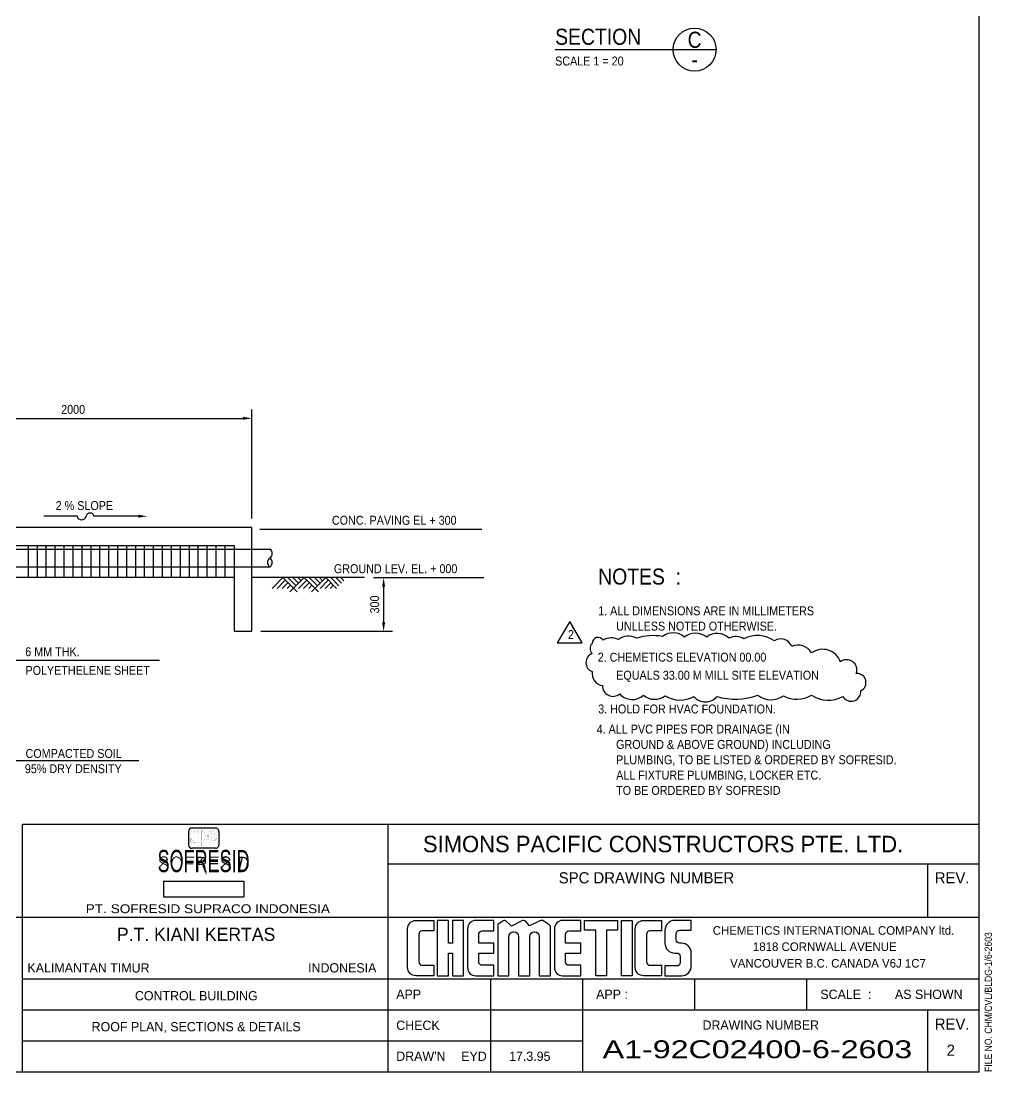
# Model space of a CAD drawing. Extents: x 300 to 84012, y 300 to 58945.
# Drawn here: x 56861 to 84012, y 300 to 29677 of the extents above; entities that cross this region are included whole.
import ezdxf
from ezdxf.enums import TextEntityAlignment as Align

# ---------------------------------------------------------------- set-up
doc = ezdxf.new("R2010")
doc.units = 0
doc.header["$LTSCALE"] = 1000
doc.linetypes.add('DASHED', pattern=[0])
doc.layers.get('0').update_dxf_attribs({"linetype": 'CONTINUOUS'})
doc.layers.add('DIM', color=2, linetype='CONTINUOUS')
doc.layers.add('FORM', color=1, linetype='CONTINUOUS')

msp = doc.modelspace()

# ---------------------------------------------------------------- linework, layer by layer
at = {"color": 0}
for p, q in [((71796.61065594463, 28876.52721813363), (76296.61065594463, 28876.52721813363)), ((62817.93074221061, 14117.80265123311), (54317.93074221057, 14117.80265123311)), ((66466.71497748753, 14117.80265123311), (63317.93074221061, 14117.80265123311)), ((64550.76311328981, 13888.51332935176), (64321.47379140848, 14117.80265123311)), ((64621.47379140847, 13959.22400747041), (64462.89514764579, 14117.80265123311)), ((64692.18446952713, 14029.93468558906), (64604.31650388309, 14117.80265123311)), ((65150.76311328977, 13888.51332935176), (64921.47379140843, 14117.80265123311)), ((65221.47379140843, 13959.22400747041), (65062.89514764574, 14117.80265123311)), ((65292.18446952708, 14029.93468558906), (65204.31650388305, 14117.80265123311)), ((65750.76311328975, 13888.51332935176), (65521.47379140843, 14117.80265123311)), ((65821.47379140841, 13959.22400747041), (65662.89514764573, 14117.80265123311)), ((65892.18446952707, 14029.93468558906), (65804.31650388303, 14117.80265123311)), ((64621.47379140845, 13817.80265123311), (64850.7631132898, 14047.09197311445)), ((64762.89514764577, 13817.80265123311), (64921.47379140845, 13976.3812949958)), ((64904.31650388308, 13817.80265123311), (64992.18446952711, 13905.67061687715)), ((65221.47379140841, 13817.80265123311), (65450.76311328975, 14047.09197311445)), ((65362.89514764573, 13817.80265123311), (65521.47379140841, 13976.3812949958)), ((65504.31650388303, 13817.80265123311), (65592.18446952707, 13905.67061687715)), ((56903.33831348355, 7223.851846399999), (83652.44755244756, 7223.851846400001)), ((56903.33831348355, 300.0000000000057), (56903.33831348355, 7223.851846399999)), ((67128.24159915902, 6119.8518464), (83652.44755244756, 6119.8518464)), ((82218.3257785598, 4627.407404000001), (82218.3257785598, 6119.851846400001)), ((72569.19566315075, 2896.444442399998), (56903.33831348355, 2896.444442400001)), ((69993.19566315075, 2896.444442399999), (69993.19566315075, 300)), ((83652.44755244756, 2896.444442399998), (72569.19566315076, 2896.444442399999)), ((75697.19566315076, 2896.444442399998), (75697.19566315075, 2030.9629616)), ((78825.19566315076, 2896.444442399962), (78825.19566315075, 2030.962961599964)), ((72569.19566315075, 2030.9629616), (56903.33831348355, 2030.962961600003)), ((83652.44755244756, 2030.9629616), (72569.19566315076, 2030.962961600001)), ((82218.3257785598, 300), (82218.3257785598, 2030.9629616)), ((72569.19566315075, 1165.481480800003), (56903.33831348355, 1165.481480800004))]:
    msp.add_line(p, q, dxfattribs=at)
at = {"color": 0, "linetype": 'DASHED'}
for p, q in [((55242.93074221056, 14917.80265123309), (63817.93074221059, 14917.80265123309)), ((55242.93074221056, 14417.80265123311), (63817.93074221059, 14417.80265123311))]:
    msp.add_line(p, q, dxfattribs=at)
at = {"color": 0, "linetype": 'CONTINUOUS'}
for p, q in [((67128.24159915902, 300), (67128.24159915902, 7223.851846400001)), ((300, 4627.407404000001), (83652.44755244756, 4627.407404)), ((72569.19566315075, 300), (72569.19566315076, 2896.444442399999))]:
    msp.add_line(p, q, dxfattribs=at)
at = {"color": 0}
for points in [[(83652.44755244756, 300), (83652.44755244756, 58945.11723195994), (300, 58945.11723195994), (300, 300)], [(63317.93074221059, 12617.80265123311), (63317.93074221061, 15517.80265123311), (54417.93074221056, 15517.80265123311), (54417.93074221056, 15017.80265123311), (62817.93074221061, 15017.80265123311), (62817.93074221059, 12617.80265123311)], [(72203.80736343822, 12893.37043030456), (71857.39720192444, 12293.37043030456), (72550.217524952, 12293.37043030456)], [(69236.11091720394, 4535.407404000001), (68923.31091720394, 4535.407404000001), (68923.31091720394, 3899.925923200003), (68812.91091720395, 3899.925923200003), (68812.91091720395, 4535.407404000001), (68500.11091720394, 4535.407404000001), (68500.11091720396, 2988.444442399999), (68812.91091720395, 2988.444442399999), (68812.91091720395, 3623.925923200003), (68923.31091720394, 3623.925923200003), (68923.31091720394, 2988.444442399999), (69236.11091720394, 2988.444442399999)], [(73652.11091720391, 4535.407403999962), (73946.51091720392, 4535.407403999962), (73946.51091720397, 2988.44444239996), (73652.11091720391, 2988.44444239996)]]:
    msp.add_lwpolyline(points, close=True, dxfattribs=at)
for points in [[(57067.93074221063, 14117.80265123311), (57067.93074221064, 15017.80265123311)], [(57317.93074221063, 14117.80265123311), (57317.93074221064, 15017.80265123311)], [(57567.93074221063, 14117.80265123311), (57567.93074221064, 15017.80265123311)], [(57817.93074221063, 14117.80265123311), (57817.93074221064, 15017.80265123311)], [(58067.93074221063, 14117.80265123311), (58067.93074221064, 15017.80265123311)], [(58317.93074221063, 14117.80265123311), (58317.93074221064, 15017.80265123311)], [(58567.93074221063, 14117.80265123311), (58567.93074221064, 15017.80265123311)], [(58817.93074221063, 14117.80265123311), (58817.93074221064, 15017.80265123311)], [(59067.93074221063, 14117.80265123311), (59067.93074221064, 15017.80265123311)], [(59317.93074221063, 14117.80265123311), (59317.93074221064, 15017.80265123311)], [(59567.93074221063, 14117.80265123311), (59567.93074221064, 15017.80265123311)], [(59817.93074221063, 14117.80265123311), (59817.93074221064, 15017.80265123311)], [(60067.93074221063, 14117.80265123311), (60067.93074221064, 15017.80265123311)], [(60317.93074221063, 14117.80265123311), (60317.93074221064, 15017.80265123311)], [(60567.93074221063, 14117.80265123311), (60567.93074221064, 15017.80265123311)], [(60817.93074221063, 14117.80265123311), (60817.93074221064, 15017.80265123311)], [(61067.93074221063, 14117.80265123311), (61067.93074221064, 15017.80265123311)], [(61317.93074221063, 14117.80265123311), (61317.93074221064, 15017.80265123311)], [(61567.93074221063, 14117.80265123311), (61567.93074221064, 15017.80265123311)], [(61817.93074221063, 14117.80265123311), (61817.93074221064, 15017.80265123311)], [(62067.93074221063, 14117.80265123311), (62067.93074221064, 15017.80265123311)], [(62317.93074221063, 14117.80265123311), (62317.93074221064, 15017.80265123311)], [(62567.93074221063, 14117.80265123311), (62567.93074221064, 15017.80265123311)], [(63880.05243517118, 13817.80265123311), (64180.05243517116, 14117.80265123311), (64580.05243517115, 13717.80265123311)], [(64380.05243517115, 13717.80265123311), (64780.05243517114, 14117.80265123311), (65180.05243517111, 13717.80265123311)], [(64980.05243517111, 13717.80265123311), (65380.05243517109, 14117.80265123311), (65680.05243517109, 13817.80265123311)], [(64021.4737914085, 13817.80265123311), (64250.76311328982, 14047.09197311445)], [(64162.8951476458, 13817.80265123311), (64321.47379140848, 13976.3812949958)], [(64304.31650388311, 13817.80265123311), (64392.18446952714, 13905.67061687715)]]:
    msp.add_lwpolyline(points, dxfattribs=at)
msp.add_lwpolyline([(63817.93074221059, 14667.8026512331, 0.5381423385686971), (63817.93074221058, 14417.80265123311, 0.5381423385686971), (63817.93074221059, 14667.80265123309, 0.5381423385687066), (63817.93074221059, 14917.80265123309, 0.5381423385687066)], format="xyb", dxfattribs=at)
for points in [[(67672.11091720396, 4305.407403999956, -0.4142135623730977), (67902.11091720396, 4535.407403999959), (68408.11091720396, 4535.407403999959), (68408.11091720396, 4241.007403999958), (68076.91091720395, 4241.007403999958, 0.4142135623730984), (67984.91091720395, 4149.007403999957), (67984.91091720396, 3374.844442399954, 0.4142135623730888), (68076.91091720395, 3282.844442399957), (68408.11091720396, 3282.844442399956), (68408.11091720396, 2988.444442399957), (67902.11091720397, 2988.444442399957, -0.4142135623730923), (67672.11091720397, 3218.444442399954)], [(71664.91091720395, 4338.785782446192, 0.2455593369827397), (71625.43486659357, 4414.318786758984), (71482.89254747255, 4513.439503901224, 0.3345492943685248), (71373.00878109496, 4527.036365412102), (71082.59146423815, 4380.682473217236), (70972.4970835483, 4509.531874236181, 0.3345492943685248), (70862.61331717072, 4523.12873574706), (70572.19600031391, 4376.774843552195), (70428.82664724361, 4514.706980188949, 0.3345492943685054), (70340.91963414154, 4525.584469397649), (70192.91091720393, 4418.07216554451), (70192.91091720393, 2988.444442399999), (70505.71091720395, 2988.444442399999), (70505.71091720395, 4088.687970867496, -0.4142135623730951), (70634.51091720394, 4217.487970867496), (70643.71091720395, 4217.487970867496, -0.4142135623730951), (70772.51091720395, 4088.687970867496), (70772.51091720395, 2988.444442399999), (71085.31091720394, 2988.444442399999), (71085.31091720394, 4088.687970867496, -0.4142135623730951), (71214.11091720394, 4217.487970867496), (71223.31091720395, 4217.487970867496, -0.4142135623730951), (71352.11091720396, 4088.687970867496), (71352.11091720396, 2988.444442399999), (71664.91091720395, 2988.444442399999)], [(74038.51091720397, 4305.407404, -0.4142135623730977), (74268.51091720397, 4535.407404000001), (74774.51091720398, 4535.407404000001), (74774.51091720398, 4241.007404000002), (74443.31091720397, 4241.007404000002, 0.4142135623730984), (74351.31091720397, 4149.007404), (74351.31091720397, 3374.844442399999, 0.4142135623730888), (74443.31091720397, 3282.8444424), (74774.51091720398, 3282.8444424), (74774.51091720398, 2988.444442399999), (74268.51091720398, 2988.444442399999, -0.4142135623730923), (74038.51091720398, 3218.444442399998)], [(75289.71091720396, 3531.925923200004), (75289.71091720396, 3356.444442399998, -0.4142135623730938), (75197.71091720398, 3264.444442399998), (74866.51091720397, 3264.444442399996), (74866.51091720397, 2988.444442399998), (75326.51091720397, 2988.444442399999, 0.4142135623730998), (75602.51091720397, 3264.444442400004), (75602.51091720397, 3623.925923200003, 0.4142135623730943), (75326.51091720397, 3899.925923200003), (75271.31091720397, 3899.925923200003, -0.4142135623730945), (75179.31091720397, 3991.925923200003), (75179.31091720397, 4167.407404000001, -0.4142135623730951), (75271.31091720397, 4259.407404000001), (75602.51091720397, 4259.407404000001), (75602.51091720397, 4535.407404000001), (75142.51091720397, 4535.407404000001, 0.4142135623730902), (74866.51091720397, 4259.407404000007), (74866.51091720397, 3899.925923200003, 0.4142135623730951), (75142.51091720395, 3623.925923200003), (75197.71091720398, 3623.925923200004, -0.4142135623730951)]]:
    msp.add_lwpolyline(points, format="xyb", close=True, dxfattribs=at)
at = {"color": 0, "linetype": 'CONTINUOUS'}
for points in [[(69751.31091720394, 3282.8444424, -0.4142135623730888), (69659.31091720395, 3374.844442399999), (69659.31091720395, 3623.925923200017), (70082.51091720394, 3623.925923200017), (70082.51091720394, 3899.925923200015), (69659.31091720395, 3899.925923200017), (69659.31091720393, 4149.007404, -0.4142135623730985), (69751.31091720393, 4241.007404000002), (70082.51091720394, 4241.007404000002), (70082.51091720394, 4535.407404000001), (69576.51091720392, 4535.407404000001, 0.4142135623730977), (69346.51091720394, 4305.407404), (69346.51091720395, 3218.444442399998, 0.4142135623730924), (69576.51091720397, 2988.444442399999), (70082.51091720394, 2988.444442399999), (70082.51091720394, 3282.8444424)], [(72180.11091720393, 3282.8444424, -0.4142135623730888), (72088.11091720393, 3374.844442399999), (72088.11091720393, 3623.925923200017), (72511.31091720391, 3623.925923200017), (72511.31091720391, 3899.925923200015), (72088.11091720393, 3899.925923200017), (72088.11091720391, 4149.007404, -0.4142135623730985), (72180.11091720391, 4241.007404000002), (72511.31091720391, 4241.007404000002), (72511.31091720391, 4535.407404000001), (72005.31091720391, 4535.407404000001, 0.4142135623730977), (71775.31091720391, 4305.407404), (71775.31091720394, 3218.444442399998, 0.4142135623730924), (72005.31091720394, 2988.444442399999), (72511.31091720391, 2988.444442399999), (72511.31091720391, 3282.8444424)]]:
    msp.add_lwpolyline(points, format="xyb", close=True, dxfattribs=at)
msp.add_lwpolyline([(72934.51091720392, 2988.444442399999), (72934.51091720394, 4259.407404000002), (72621.71091720392, 4259.407404000002), (72621.71091720392, 4535.407404000001), (73541.71091720393, 4535.407404000001), (73541.71091720392, 4259.407404000002), (73228.91091720393, 4259.407404000002), (73228.91091720393, 2988.444442399999)], close=True, dxfattribs=at)
at = {"color": 0}
msp.add_circle((75696.61065594463, 28876.52721813363), 600, dxfattribs=at)
at = {"layer": 'DIM', "color": 0}
for p, q in [((63317.93074221061, 15767.80265123311), (63317.93074221061, 18820.55896319006)), ((53567.93074221056, 18570.55896319006), (63067.93074221061, 18570.55896319006)), ((58427.26832106555, 15835.42349832283), (57499.88301763658, 15835.42349832283)), ((60141.14267827668, 15835.42349832283), (58900.0527399259, 15835.42349832283)), ((63538.28248506853, 15470.90529213776), (69747.22533538862, 15470.90529213776)), ((66716.71497748753, 14117.80265123311), (69802.6052754429, 14117.80265123311)), ((67000.00000000003, 13867.80265123311), (67000.00000000003, 12867.80265123311)), ((63567.93074221059, 12617.80265123311), (67250.00000000003, 12617.80265123311)), ((60731.61598404626, 11805.60530246622), (56722.6908476691, 11805.60530246622)), ((60156.08572393673, 8999.999999999998), (55303.11867528957, 8999.999999999998))]:
    msp.add_line(p, q, dxfattribs=at)
msp.add_lwpolyline([(74067.16326365941, 12422.63344283288, 0.3003780557165286), (73566.56007497208, 12386.89536420687, 0.2669541862038074), (73137.47176733913, 12369.02647417449, 0.7724381192157396), (72833.534256878, 12279.68142689008, 0.4269539126121379), (72833.534256878, 11993.77754428511, 0.7049765047897139), (72833.534256878, 11493.44578704655, 0.4266688699599962), (73119.59319387953, 11100.32796712478, 0.6452864390875871), (73602.31761336859, 10868.0310531782, 0.4189865758567213), (74263.82874614696, 10832.29297455219, 0.3521471233130596), (74871.70396280786, 10814.4240845198, 0.2748381893966583), (75676.24446621766, 10796.5550452068, 0.4681794825138518), (76319.87702553642, 10796.5550452068, 0.1577342880766437), (77464.11257780385, 10832.29297455219, 0.3391265874807496), (78179.25982243834, 10814.4240845198, 0.2638735107325644), (78965.92175238853, 10832.29297455219, 0.276835198223884), (79841.9771368527, 10796.5550452068, 0.8085075900956892), (80342.58012980137, 10957.37595118198, 0.8317352039918332), (80217.4295283682, 11439.83881838815, 0.7590355186934195), (79770.462451537, 11761.48063033852, 0.5091337031428722), (78965.92175238853, 12011.64658359811, 0.3887762156125421), (78411.68264758374, 12190.3365288863, 0.4888178532274101), (77928.95822809468, 12351.15743486148, 0.2822153957428177), (77070.78161282877, 12404.76440351988, 0.2796560905458511), (76659.5718786554, 12422.63344283288, 0.3718653281918703), (76033.8180885349, 12458.37137217827, 0.3370235507327127), (75408.06429841439, 12458.37137217827, 0.3521472821067212), (74800.18908175349, 12476.24041149128, 0.1166813310357719), (74067.16326365941, 12422.63344283288, 6.499683100870366)], format="xyb", dxfattribs=at)
for centre, radius, start, end in [((58790.94859809536, 15811.98916517983), 111.5924806357297, 12.12230614181274, 167.8776938581869), ((58554.55638866519, 15862.76353263511), 130.1911273069239, 192.1223061418121, 347.8776938581871)]:
    msp.add_arc(centre, radius, start, end, dxfattribs=at)
for points in [[(63067.93074221061, 18612.22562985673), (63067.93074221061, 18528.89229652339), (63317.93074221061, 18570.55896319006)], [(60141.14267827668, 15877.0901649895), (60141.14267827668, 15793.75683165617), (60391.14267827668, 15835.42349832283)], [(66958.33333333336, 13867.80265123311), (67041.66666666669, 13867.80265123311), (67000.00000000003, 14117.80265123311)], [(66958.33333333336, 12867.80265123311), (67041.66666666669, 12867.80265123311), (67000.00000000003, 12617.80265123311)]]:
    msp.add_solid(points, dxfattribs=at)
at = {"layer": 'FORM', "color": 0}
for p, q in [((60848.46812863392, 5636.059091413816), (63092.89000063285, 5636.059091413816)), ((60848.46812863392, 5636.059091413816), (60848.46812863392, 5199.643727413812)), ((63092.89000063285, 5636.059091413816), (63092.89000063285, 5199.643727413812)), ((60848.46812863392, 5199.643727413812), (63092.89000063285, 5199.643727413812))]:
    msp.add_line(p, q, dxfattribs=at)
for points in [[(61644.65406463417, 7119.32162823098, 0.4142135623730951), (61545.42906463315, 7020.096628230956, 0.4142135623730951)], [(62395.92906463362, 7020.096628230956, 0.4142135623730951), (62296.70406463405, 7119.32162823098, 0.4142135623730951)], [(61545.42906463315, 6651.546628230997, 0.4142135623730951), (61644.65406463417, 6552.321628230973, 0.4142135623730951)], [(62296.70406463405, 6552.321628230973, 0.4142135623730951), (62395.92906463362, 6651.546628230997, 0.4142135623730951)]]:
    msp.add_lwpolyline(points, format="xyb", dxfattribs=at)
at = {"layer": 'FORM', "color": 0, "const_width": 2.835000000000001}
for points in [[(61702.53447179269, 7065.345792761244, 0.3495969337888795), (61600.22776866239, 6995.963307868285, 0.3495969337888795)], [(61806.14591029292, 7038.855596368674, 0.1543806681393017), (61702.53447179269, 7065.345792761244, 0.1543806681393017)], [(61970.78798093129, 7064.464594750396, 0.0836388900837488), (61906.40939120343, 7041.375695179093, 0.0836388900837488)], [(61996.13753582229, 7061.20828048254, 0.153806305593043), (61970.78798093129, 7064.464594750396, 0.153806305593043)], [(62050.83427843632, 7019.866526639114, 0.1496496585383769), (62013.73024097405, 7053.076406419248, 0.1496496585383769)], [(62222.22280142445, 7066.177707703562, 0.3321280802567386), (62101.47563578497, 6936.345765293689, 0.3321280802567386)], [(62347.00232369063, 6960.244176756831, 0.3264943082172232), (62222.01228984335, 7066.139177252197, 0.3381523633448678)], [(61600.22776866239, 6995.963307868285, 0.2649801583849902), (61618.49346710072, 6916.734682145423, 0.2649801583849902)], [(61614.37487622164, 6825.774990472681, 0.4250661347447238), (61721.37794275762, 6770.086328357072, 0.4250661347447238)], [(61795.50502329506, 6949.917230905729, 0.3936342458865036), (61690.62608204398, 7010.096777013157, 0.6434168220046662), (61678.69440394564, 6976.80196777267, 0.6434168220046662)], [(61705.94462345028, 6714.234794080065, 0.3495969337888795), (61808.25132657913, 6783.617278972932, 0.3495969337888795)], [(61721.02788958431, 6770.022224390621, 0.5793255295406635), (61730.27707909199, 6802.778619068638, 0.6390955371477732)], [(61808.25132657913, 6783.617278972932, 0.26498015838499), (61789.98562814225, 6862.845904695885, 0.26498015838499)], [(61922.03994750301, 7022.567151651518, 0.02651416550264952), (61905.04735987628, 7018.579847497884, 0.02436190330876967)], [(61906.40939120343, 6775.065512292647, 0.6137777311781937), (61951.48816603899, 6752.177292779314, 0.6137777311781937)], [(61942.3195914161, 7019.962100237197, 0.153806305593043), (61922.03994750301, 7022.567151651427, 0.153806305593043)], [(61951.48816603899, 6752.177292779041, 0.08738750665258899), (61960.28974321083, 6761.339857833198, 0.08738750665258899)], [(61986.07698550762, 6986.888697162456, 0.1496496585383769), (61956.39375553722, 7013.456600986527, 0.1496496585383769)], [(61960.22135886154, 6761.272148422839, 0.3412580951651618), (61986.07698550762, 6986.888697162456, 0.3412580951651618)], [(62015.02295880194, 6734.333751935745, 0.3472229159864206), (62050.83427843632, 7019.866526639114, 0.3472229159864206)], [(62101.47563578497, 6936.345765293689, 0.0541372380082049), (62115.84770526673, 6792.696216081211, 0.0541372380082049)], [(62115.84770526673, 6792.696216081211, 0.04789211180493934), (62120.70740599732, 6777.184020235953, 0.04789211180493934)], [(62182.61309472576, 6993.981349012145, 0.1143888711505439), (62191.59670331131, 6788.329797522263, 0.1178390781703009)], [(62271.07355026377, 7004.957333687733, 0.5991376851060016), (62182.61309472576, 6993.981349012145, 0.7955520369033527)], [(62191.59670331131, 6788.329797522263, 0.4476033871394089), (62251.20433852565, 6779.59274386906, 0.4476033871394089)], [(62251.20433852565, 6779.59274386906, 0.09879852695169625), (62321.10138696147, 6840.752119441302, 0.09879852695169625)], [(62271.07355026377, 6960.244176756831, 1.225977628630325), (62347.00232369063, 6960.244176756831, 1.225977628630325)], [(62271.07355026377, 6960.244176756831, 0.1015183736457274), (62271.07355026377, 7004.957333687733, 0.1015183736457274)], [(62276.04085319757, 6743.359668425026, 0.07167102148497505), (62340.61579134717, 6835.612676115878, 0.07167102148497505)], [(61600.12409532059, 6742.414137850235, 0.1507659401117336), (61705.94462345028, 6714.234794080065, 0.1507659401117336)], [(61828.82687004888, 6613.098270797334, 0.2070934758033776), (61835.53439120291, 6628.598157798231, 0.2070934758033776)], [(61971.02684709674, 6717.887533294495, 0.03183303762056458), (61904.92871858145, 6717.790459372944, 0.03111850976689751)], [(61906.40939120343, 6628.22012806694, 0.2073920117712924), (61913.13466876739, 6612.70358624445, 0.2073920117712924)], [(61971.02684709674, 6717.887533294495, 0.2130920374431803), (62015.02295880194, 6734.333751935745, 0.2130920374431803)], [(62131.11414120352, 6752.522262624851, 0.1501865236582836), (62147.16005326039, 6733.373128919746, 0.1501865236582836)], [(62147.16005326039, 6733.373128919746, 0.3383571074634022), (62276.04085319757, 6743.359668425026, 0.3383571074634022)]]:
    msp.add_lwpolyline(points, format="xyb", dxfattribs=at)
at = {"layer": 'FORM', "color": 0}
for points in [[(62296.70406463405, 7119.32162823098), (61644.65406463417, 7119.32162823098)], [(61545.42906463315, 7020.096628230956), (61545.42906463315, 6651.546628230997)], [(62395.92906463362, 7020.096628230956), (62395.92906463362, 6651.546628230997)], [(62296.70406463405, 6552.321628230973), (61644.65406463417, 6552.321628230973)]]:
    msp.add_lwpolyline(points, dxfattribs=at)
for points, const_width in [([(61906.40939120343, 7067.205596368629), (61813.20526972698, 7009.849213922123)], 2.835000000000001), ([(61906.40939120343, 7068.042393630029), (61906.40939120343, 7040.473302855142)], 2.835000000000001), ([(61996.13753582229, 7061.20828048254), (62013.73024097405, 7053.076406419248)], 2.835000000000001), ([(61616.45416380482, 6825.079474914244), (61599.48173839797, 6825.230606552876)], 2.835000000000001), ([(61600.89851454826, 6826.5669206897), (61600.82888310129, 6741.268642116691)], 2.835000000000001), ([(61618.4549366167, 6916.842524278243), (61643.13341029332, 6890.018096368683)], 2.835000000000001), ([(61643.46427831618, 6889.562490472625), (61730.57860200346, 6802.486518469712)], 2.835000000000001), ([(61765.64859015046, 6890.018096368683), (61678.53426646465, 6977.094068371596)], 2.835000000000001), ([(61790.02415862627, 6862.738062563065), (61765.58337384189, 6890.050243567501)], 2.835000000000001), ([(61805.4838387557, 7040.426501533901), (61795.56671228923, 6949.917230905729)], 2.835000000000001), ([(61814.27189120289, 7010.505596368628), (61835.81363062834, 6990.566892376617)], 2.835000000000001), ([(61835.53439120291, 6990.825352110576), (61835.53439120291, 6628.598157798231)], 2.835000000000001), ([(61906.40939120343, 7018.970317287065), (61906.40939120343, 6775.065512292647)], 2.835000000000001), ([(61942.3195914161, 7019.962100237197), (61956.39375553722, 7013.456600986527)], 2.835000000000001), ([(62120.70740599732, 6777.184020235953), (62131.11414120352, 6752.522262624851)], 2.835000000000001), ([(62321.10138696147, 6840.752119441302), (62340.61579134717, 6835.612676115878)], 2.835000000000001), ([(61814.27189120289, 6599.430596368646), (61828.82687004888, 6613.098270797334)], 2.835000000000001), ([(61927.30181131768, 6599.430596368646), (61814.27189120289, 6599.430596368646)], 2.835000000000001), ([(61906.40939120343, 6717.884884551793), (61906.40939120343, 6628.22012806694)], 2.835000000000001), ([(61927.30181131768, 6599.430596368646), (61913.13466876739, 6612.70358624445)], 2.835000000000001), ([(60961.84677589766, 6212.541681921019), (60961.84677589766, 6212.541681921019), (60958.63499473629, 6225.396218328413), (60955.20881872938, 6236.841478615795), (60951.56189115945, 6247.000059297196), (60947.68785530317, 6255.994556886915), (60943.5803544416, 6263.947567899166), (60939.23303185432, 6270.981688847976), (60934.63953082095, 6277.219516247649), (60929.79349462106, 6282.783646612213), (60924.68933704507, 6287.779746461209), (60919.32455393102, 6292.245762334576), (60913.69741162629, 6296.202710777769), (60907.80617648264, 6299.671608335873), (60901.64911484747, 6302.673471554343), (60895.22449306963, 6305.229316978355), (60888.53057749942, 6307.360161153181), (60881.56563448277, 6309.087020624273), (60874.33924726059, 6310.42701998397), (60866.90626662452, 6311.381716013355), (60859.33286025387, 6311.94877354076), (60851.68519583088, 6312.125857394611), (60844.02944103634, 6311.910632403058), (60836.43176355248, 6311.300763394436), (60828.95833105862, 6310.293915197079), (60821.67531123554, 6308.887752639319), (60814.64044429443, 6307.083702770458), (60807.87776056671, 6304.898241524214), (60801.40286290838, 6302.351607055178), (60795.23135418125, 6299.464037518217), (60789.37883724424, 6296.255771068016), (60783.8609149548, 6292.747045859258), (60778.69319017476, 6288.958100046628), (60773.89126576157, 6284.909171784901), (60769.46824041364, 6280.618747850101), (60765.42719617422, 6276.098309502893), (60761.76871093042, 6271.357586625552), (60758.49336256355, 6266.406309099992), (60755.60172895924, 6261.254206808397), (60753.0943879988, 6255.911009632862), (60750.97191756789, 6250.386447455301), (60749.23489554925, 6244.69025015799), (60747.88568163343, 6238.839542333269), (60746.93376274803, 6232.881027415104), (60746.39040761971, 6226.868803547884), (60746.26688498387, 6220.856968875913), (60746.57446357154, 6214.89962154358), (60747.3244121123, 6209.050859695279), (60748.52799934155, 6203.364781475309), (60750.1964939874, 6197.895485027973), (60752.33509700478, 6192.6835763946), (60754.924738231, 6187.715693203634), (60757.94027972873, 6182.96498098064), (60761.35658355482, 6178.40458525109), (60765.14851177193, 6174.007651540458), (60769.29092643835, 6169.747325374126), (60773.75868961529, 6165.596752277659), (60778.52666336251, 6161.529077776529), (60783.57197311701, 6157.523479923046), (60788.88079782913, 6153.583266877038), (60794.44157982356, 6149.717779325445), (60800.24276142789, 6145.936357955023), (60806.27278496826, 6142.248343452527), (60812.52009277081, 6138.663076504716), (60818.97312716168, 6135.189897798435), (60825.62033046992, 6131.838148020532), (60832.44402908307, 6128.611654257864), (60839.40208565176, 6125.492189198056), (60846.44624688802, 6122.456011928833), (60853.52825950534, 6119.47938153792), (60860.59987021575, 6116.538557113043), (60867.61282573274, 6113.609797741927), (60874.51887277124, 6110.669362512388), (60881.26975804038, 6107.693510512061), (60887.82536678476, 6104.658825158029), (60894.17813835893, 6101.543187185169), (60900.32865064562, 6098.324801657625), (60906.27748152905, 6094.981873639452), (60912.02520889341, 6091.492608194792), (60917.57241062145, 6087.835210387882), (60922.91966459883, 6083.987885282866), (60928.06754870538, 6079.928837943797), (60933.00960991031, 6075.643538413467), (60937.71127150534, 6071.146516649176), (60942.13092586573, 6066.459567586779), (60946.2269653682, 6061.604486162039), (60949.95778238511, 6056.603067310905), (60953.28176929464, 6051.477105969141), (60956.15731847059, 6046.248397072693), (60958.54282228969, 6040.938735557236), (60960.40779738536, 6035.563364904945), (60961.76625743823, 6030.11132278182), (60962.64334039, 6024.565095400274), (60963.06418417656, 6018.907168972444), (60963.05392674252, 6013.120029710561), (60962.63770602376, 6007.186163827035), (60961.84065996198, 6001.088057534005), (60960.68792649743, 5994.808197043792), (60959.20392121619, 5988.348722930394), (60957.41017028334, 5981.790393215149), (60955.32747751125, 5975.233620280986), (60952.97664671374, 5968.778816511011), (60950.37848170317, 5962.526394288241), (60947.55378629046, 5956.576765995786), (60944.52336428798, 5951.030344016479), (60941.30801950954, 5945.987540733611), (60937.9232103441, 5941.521719457822), (60934.36301348114, 5937.598047211421), (60930.61616019107, 5934.15464194434), (60926.67138174287, 5931.129621606513), (60922.51740940259, 5928.461104148053), (60918.14297443919, 5926.087207518893), (60913.53680812166, 5923.946049668964), (60908.68764171749, 5921.975748548382), (60903.59061137418, 5920.128952064286), (60898.26647274452, 5918.416427952823), (60892.7423863642, 5916.86347390744), (60887.04551276308, 5915.495387621493), (60881.20301247685, 5914.337466788427), (60875.24204603536, 5913.415009101598), (60869.18977397284, 5912.753312254543), (60863.07335682353, 5912.377673940435), (60856.92149614182, 5912.30502415431), (60850.7690575759, 5912.51882209647), (60844.65244779707, 5912.994159268899), (60838.6080734795, 5913.706127173398), (60832.67234129302, 5914.629817311859), (60826.8816579089, 5915.740321186266), (60821.27242999844, 5917.012730298509), (60815.88106423581, 5918.422136150301), (60810.73568428977, 5919.94771679413), (60805.83128183929, 5921.584996484151), (60801.15456555499, 5923.333586025208), (60796.69224411622, 5925.193096221872), (60792.43102619797, 5927.163137878986), (60788.35762047378, 5929.243321801212), (60784.45873561862, 5931.433258793211), (60780.72108031041, 5933.732559659828), (60777.12649937015, 5936.150240758368), (60773.63738220005, 5938.732940656908), (60770.21125435125, 5941.536703476257), (60766.80564137199, 5944.617573337135), (60763.37806881341, 5948.031594360353), (60759.88606222521, 5951.834810666631), (60756.28714715707, 5956.08326637678), (60752.53884915722, 5960.83300561161), (60748.63144051918, 5966.136245404803), (60744.68618050008, 5972.029894442428), (60740.85707510088, 5978.547034323517), (60737.29813031963, 5985.720746647283), (60734.16335215728, 5993.584113012574), (60731.60674661334, 6002.170215018603), (60729.78231968876, 6011.512134264402), (60728.8440773816, 6021.642952349001), (60953.56223550619, 6248.808455180031), (60932.5550080844, 6288.662052167936), (60884.47508616804, 6313.172014315503), (60818.93845414155, 6313.172014315503), (60769.82296467753, 6287.466444258305), (60745.11728172359, 6246.41723936077), (60745.11728172359, 6195.006099246373), (60775.59255530644, 6160.931273821669), (60823.6724772228, 6130.443272125947), (60883.43951861892, 6108.324525797641), (60930.18799654377, 6082.41968775549), (60964.21378743829, 6041.569750842908), (60964.21378743829, 5996.93372221648), (60943.05862179602, 5939.544542553838), (60911.39984244213, 5920.813351969562), (60863.46785874624, 5909.056540858117), (60813.16886351118, 5917.22652824067), (60779.14307261811, 5932.570163081007), (60754.58532788465, 5954.888177394267), (60730.02758315264, 5993.54616647245), (60728.8440773816, 6021.642952349001)], 28.125), ([(61480.10156543454, 5886.387675701306), (61480.10156543454, 6302.896145122693), (61705.78722391359, 6302.896145122693)], 33.75), ([(61798.20155678311, 6299.976621358681), (61798.20155678311, 6299.976621358681), (61848.1281083746, 6299.560847810724), (61887.26569231215, 6298.383852142641), (61917.09153385885, 6296.551121818564), (61939.08285827778, 6294.168144302537), (61954.716890832, 6291.340407058604), (61965.47085678315, 6288.173397550716), (61972.82198139722, 6284.772603242916), (61978.24748993583, 6281.243511599339), (61982.98267834901, 6277.673553725188), (61987.29512533895, 6274.077935291487), (61991.21048029477, 6270.453805610421), (61994.75439260562, 6266.798313994266), (61997.95251166209, 6263.108609755116), (62000.83048685332, 6259.381842205428), (62003.41396756843, 6255.615160657206), (62005.72860319656, 6251.805714422815), (62007.79703488218, 6247.948276831747), (62009.62987078523, 6244.028117282076), (62011.23471082241, 6240.028129189366), (62012.61915491044, 6235.931205968998), (62013.79080296314, 6231.720241036535), (62014.75725489866, 6227.378127807267), (62015.52611062938, 6222.887759696758), (62016.10497007344, 6218.232030120387), (62016.5023830937, 6213.404603184725), (62016.73069934326, 6208.442225760726), (62016.80321842426, 6203.392415410715), (62016.73323994031, 6198.302689696746), (62016.53406348918, 6193.22056618096), (62016.21898867592, 6188.193562425502), (62015.80131510121, 6183.269195992514), (62015.29434236576, 6178.49498444414), (62014.71010348608, 6173.908625062748), (62014.05556513485, 6169.508534011518), (62013.33642740059, 6165.283307173857), (62012.55839036888, 6161.221540433169), (62011.72715412825, 6157.311829672861), (62010.84841876576, 6153.542770776337), (62009.92788436846, 6149.902959627005), (62008.97125102486, 6146.380992108359), (62007.97107731918, 6142.962137891507), (62006.86735584162, 6139.61836179981), (62005.5869376781, 6136.318302444241), (62004.05667391745, 6133.030598435951), (62002.20341564412, 6129.723888386005), (61999.95401394693, 6126.366810905372), (61997.23531991325, 6122.928004605299), (61993.97418462898, 6119.376108096756), (61989.84983031836, 6115.719357413152), (61983.5509637472, 6112.124378276738), (61973.51866281382, 6108.797393832017), (61958.1940054209, 6105.944627223587), (61936.01806946821, 6103.772301595953), (61905.43193285697, 6102.486640093528), (61864.87667348696, 6102.293865861), (61812.79336926085, 6103.400202042874), (61947.03740702092, 6299.976621358681), (61983.03032527032, 6281.48681689884), (62008.32269063388, 6252.292278411758), (62018.05053137062, 6220.178355991291), (62016.10500432283, 6176.38647834531), (62009.29550553259, 6145.245637292399), (62000.54047969455, 6120.916925135069), (61968.43861554074, 6098.534515543659), (61812.79336926085, 6103.400202042874)], 33.75), ([(61799.17437168182, 5886.387675701306), (61799.17437168182, 6299.976621358681)], 33.75), ([(62133.81180530408, 6302.896145122693), (62385.76254129724, 6302.896145122693)], 33.75), ([(62150.34904208145, 6309.708134187738), (62150.34904208145, 5911.689609056819)], 33.75), ([(62699.97137580207, 6212.393145728063), (62699.97137580207, 6212.393145728063), (62699.69873119256, 6218.936414456792), (62698.88459715433, 6225.417908088028), (62697.53467337135, 6231.821471267747), (62695.65465953341, 6238.130948642109), (62693.25025532302, 6244.330184857088), (62690.32716042851, 6250.403024558935), (62686.89107453387, 6256.333312393625), (62682.94769732596, 6262.104893007316), (62678.51032840693, 6267.699076752368), (62673.62266703998, 6273.087036806763), (62668.33601240645, 6278.237412054594), (62662.70166368625, 6283.118841379954), (62656.77092005784, 6287.699963667208), (62650.59508070548, 6291.949417800541), (62644.2254448047, 6295.835842664044), (62637.71331153979, 6299.327877141903), (62631.10238017247, 6302.399386879941), (62624.40595030488, 6305.045144570366), (62617.6297216239, 6307.265149666935), (62610.77939381497, 6309.059401623497), (62603.8606665635, 6310.427899893719), (62596.87923955638, 6311.370643931448), (62589.84081247903, 6311.887633190534), (62582.75108501688, 6311.978867124733), (62575.62114020687, 6311.645295690167), (62568.48359447607, 6310.891670852405), (62561.37644760596, 6309.723695079381), (62554.33769937512, 6308.147070839212), (62547.40534956212, 6306.167500599648), (62540.61739794846, 6303.790686828805), (62534.01184431126, 6301.022331994616), (62527.6266884291, 6297.868138564925), (62521.49992995104, 6294.335392844667), (62515.66956798336, 6290.437716485783), (62510.1736015043, 6286.190314976946), (62505.05002949061, 6281.608393807008), (62500.33685091906, 6276.707158464913), (62496.07206476497, 6271.501814439242), (62492.29367000511, 6266.007567218938), (62489.03966561769, 6260.239622292673), (62486.34076743323, 6254.219203965957), (62484.19855870883, 6247.991611810201), (62482.6073395597, 6241.608164213656), (62481.56141009962, 6235.12017956439), (62481.05507043941, 6228.578976250563), (62481.0826206943, 6222.035872660334), (62481.63836097659, 6215.542187181771), (62482.71659140004, 6209.149238203034), (62484.31984527118, 6202.898840681726), (62486.48358866188, 6196.794795853591), (62489.25152083533, 6190.831401523636), (62492.66734105616, 6185.002955497046), (62496.77474859048, 6179.303755579102), (62501.61744270293, 6173.728099574808), (62507.2391226567, 6168.270285289353), (62513.68348771497, 6162.924610527924), (62520.97080425586, 6157.683472454963), (62529.02760709543, 6152.531665672839), (62537.75699816027, 6147.452084143268), (62547.06207937846, 6142.42762182769), (62556.84595267661, 6137.441172688003), (62567.01171998424, 6132.475630685647), (62577.46248322795, 6127.513889782429), (62588.10134433582, 6122.538843939972), (62598.83045518649, 6117.528952185628), (62609.54816746811, 6112.444933810028), (62620.15188281942, 6107.243073169346), (62630.53900288208, 6101.87965461985), (62640.60692929337, 6096.310962517899), (62650.25306369492, 6090.493281219668), (62659.37480772403, 6084.382895081424), (62667.86956302234, 6077.936088459435), (62675.64423107245, 6071.121816905114), (62682.6437127383, 6063.959720750543), (62688.82240872475, 6056.482111522771), (62694.13471973815, 6048.721300748937), (62698.53504648485, 6040.709599956179), (62701.97778967262, 6032.479320671726), (62704.41735000635, 6024.062774422535), (62705.80812819238, 6015.492272735926), (62706.13365778112, 6006.81343194158), (62705.49400369485, 5998.125087580163), (62704.01836369559, 5989.539379995065), (62701.83593554969, 5981.168449529585), (62699.07591701916, 5973.12443652693), (62695.86750587181, 5965.519481330492), (62692.33989986818, 5958.465724283567), (62688.6222967761, 5952.075305729457), (62684.80906166072, 5946.430905445166), (62680.85522880714, 5941.497360942802), (62676.68099980359, 5937.210049168087), (62672.20657623687, 5933.504347066562), (62667.35215969232, 5930.315631584133), (62662.0379517611, 5927.579279666523), (62656.18415402854, 5925.230668259363), (62649.71096808143, 5923.205174308376), (62642.57596144156, 5921.448311660904), (62634.88616537064, 5919.94614177004), (62626.78597706248, 5918.694862990586), (62618.41979371087, 5917.690673677069), (62609.93201251107, 5916.929772184292), (62601.46703065687, 5916.408356866967), (62593.16924534354, 5916.122626079712), (62585.18305376341, 5916.06877817733), (62577.61833712278, 5916.250614304343), (62570.44691265759, 5916.702346765058), (62563.60608161479, 5917.465790653594), (62557.03314524429, 5918.582761064252), (62550.66540479159, 5920.09507309115), (62544.44016150368, 5922.044541828498), (62538.29471662897, 5924.472982370415), (62532.16637141444, 5927.4222098112), (62526.01364336145, 5930.914874004819), (62519.87991499912, 5934.896963844974), (62513.82978510659, 5939.295302984945), (62507.92785246734, 5944.03671507828), (62502.23871586198, 5949.04802377844), (62496.82697407255, 5954.256052738881), (62491.7572258811, 5959.587625612974), (62487.09407007112, 5964.969566054177), (62482.89292244875, 5970.370829659467), (62479.17246693827, 5975.928899799717), (62475.94220448512, 5981.823391789228), (62473.21163603768, 5988.233920942301), (62470.99026254576, 5995.340102573326), (62469.28758495772, 6003.321551996603), (62468.11310421902, 6012.357884526435), (62467.47632128093, 6022.628715477211), (62699.97137580207, 6229.909868820258), (62688.29800801753, 6263.970093806554), (62638.68609218765, 6303.86922649034), (62583.23749246623, 6316.52026308341), (62524.87044805015, 6301.922923924511), (62483.04084590921, 6262.996872608372), (62477.20416201622, 6207.527319398221), (62504.44205442903, 6161.789279017037), (62587.12854656327, 6122.863227700898), (62675.65182533575, 6081.99087381893), (62717.4815302263, 6016.789807779722), (62689.27082291624, 5943.803531477286), (62657.16895876243, 5920.447900687603), (62580.31915051973, 5913.635911622649), (62532.6527617391, 5921.421121885876), (62482.06803101051, 5965.212859701231), (62468.44903343148, 5993.434176990038), (62467.47632128093, 6022.628715477211)], 33.75), ([(62827.40601752006, 6339.875754042467), (62827.40601752006, 5886.387675701306)], 33.75), ([(62956.78608353768, 6300.949842556955), (62956.78608353768, 6300.949842556955), (62989.33869390743, 6300.68533038532), (63016.66164536576, 6299.928540377394), (63039.40757643426, 6298.734592293593), (63058.22912563593, 6297.158605894063), (63073.77893149381, 6295.255700939222), (63086.70963252947, 6293.080997189398), (63097.67386726447, 6290.689614404917), (63107.3242742233, 6288.136672346107), (63116.20962711307, 6285.458600807149), (63124.46324039623, 6282.61706971746), (63132.11456372077, 6279.55505904022), (63139.19304673467, 6276.215548738608), (63145.72813908738, 6272.541518775986), (63151.74929042545, 6268.475949115535), (63157.28595039831, 6263.961819720433), (63162.36756865249, 6258.942110553951), (63167.02406981343, 6253.382292826635), (63171.28727839584, 6247.337802738573), (63175.1894938919, 6240.88656773695), (63178.76301579375, 6234.106515269039), (63182.04014359065, 6227.075572782294), (63185.05317677476, 6219.871667723899), (63187.83441483823, 6212.572727541308), (63190.41615727177, 6205.256679681614), (63192.8237369589, 6197.978960299431), (63195.05462036317, 6190.70504037775), (63197.09930733655, 6183.377899606538), (63198.94829773542, 6175.940517676125), (63200.59209141321, 6168.335874276479), (63202.02118822484, 6160.506949097842), (63203.2260880252, 6152.396721830271), (63204.19729066774, 6143.948172163826), (63204.92561274581, 6135.126771218191), (63205.40313780651, 6125.987955830467), (63205.62226613396, 6116.609654267293), (63205.57539801369, 6107.069794795396), (63205.25493372983, 6097.446305681231), (63204.65327356936, 6087.817115191618), (63203.76281781495, 6078.260151593102), (63202.57596675359, 6068.853343152321), (63201.08828728402, 6059.661313287714), (63199.3080127649, 6050.695466024743), (63197.24654316955, 6041.953900540855), (63194.91527847416, 6033.434716013315), (63192.32561865059, 6025.136011619568), (63189.48896367504, 6017.05588653688), (63186.41671351937, 6009.192439942697), (63183.12026815687, 6001.543771014283), (63179.60722757265, 5994.113364229022), (63175.8699917816, 5986.926245264502), (63171.89716081187, 5980.012825098245), (63167.67733468872, 5973.403514707959), (63163.19911343738, 5967.128725071168), (63158.45109708601, 5961.218867165488), (63153.4218856584, 5955.704351968441), (63148.10007918125, 5950.615590457644), (63142.47237775411, 5945.974440500529), (63136.51788175624, 5941.768547523614), (63130.21379164269, 5937.977003843323), (63123.53730786702, 5934.578901775902), (63116.46563088283, 5931.553333637774), (63108.97596114222, 5928.879391745184), (63101.04549910023, 5926.536168414648), (63092.65144521045, 5924.502755962501), (63083.67473492975, 5922.759513874578), (63073.61124372541, 5921.29187031517), (63061.86058206944, 5920.086520618159), (63047.82236043533, 5919.130160117427), (63030.89618929219, 5918.409484146858), (63010.48167911498, 5917.911188040151), (62985.97844037134, 5917.62196713137), (62956.78608353768, 5917.528516754217), (63051.14604620315, 6300.949842556955), (63114.37695961207, 6289.272027162067), (63166.90721738845, 6264.943175174201), (63192.19958275201, 6204.607935464835), (63206.79139522975, 6148.165161056411), (63205.8185803325, 6066.420453292474), (63185.39008396177, 5999.273084687527), (63151.34269276017, 5945.749834043116), (63097.83962008654, 5921.421121885876), (63041.41820546641, 5917.528516754217), (62956.78608353768, 5917.528516754217)], 33.75), ([(62972.3506081645, 6312.627657951751), (62972.3506081645, 5902.931177595408)], 33.75), ([(61678.54922875407, 6117.997541201683), (61484.96543442883, 6117.997541201683)], 33.75), ([(61960.65630185325, 6095.614991779647), (61960.65630185325, 6095.614991779647), (61972.32384681696, 6082.564567312445), (61981.31148913957, 6070.949166175913), (61987.9944718224, 6060.470379423376), (61992.74803786969, 6050.829798108341), (61995.94743028423, 6041.729013284228), (61997.9678920717, 6032.869616004362), (61999.18466623343, 6023.95319732216), (61999.97299577511, 6014.681348291131), (62000.65017486771, 6004.840715974777), (62001.3017023651, 5994.558171477573), (62001.95512828499, 5984.045641913988), (62002.63800264796, 5973.515054398584), (62003.37787547754, 5963.178336046101), (62004.20229679142, 5953.24741397101), (62005.13881661167, 5943.93421528778), (62006.21498495887, 5935.450667111243), (62007.45407683711, 5927.948824738749), (62008.86226719152, 5921.341256200256), (62010.44145594927, 5915.480657708511), (62012.19354304188, 5910.219725476261), (62014.12042839505, 5905.411155716345), (62016.2240119403, 5900.9076446416), (62018.50619360333, 5896.561888464774), (62020.96887331712, 5892.226583398795), (61995.6765079521, 6058.635243029246), (62000.54047969455, 6021.655634109564), (62004.43153379014, 5924.340505819262), (62014.15937452688, 5903.904398793591), (62020.96887331712, 5892.226583398795)], 33.75), ([(62134.78451745462, 5920.447900687603), (62393.54485498474, 5920.447900687603)], 33.75), ([(62368.25248962117, 6119.943843767513), (62145.48517308716, 6119.943843767513)], 33.75)]:
    msp.add_lwpolyline(points, dxfattribs=dict(at, const_width=const_width))
at = {"layer": 'FORM', "color": 0, "const_width": 28.125}
msp.add_lwpolyline([(61219.40721914574, 6309.585190586611, 0.1420302829006971), (61167.45476268546, 6303.368159458594, 0.1070367857440437), (61117.53381265001, 6255.854892981668, 0.08079455742283509), (61086.96637927199, 6190.17789480188, 0.06869892818394385), (61075.336466034, 6105.93330997838, 0.06869892818398819), (61086.96637927199, 6021.68872515488, 0.0807945574228752), (61117.53381265001, 5956.011726975092, 0.1070367857441102), (61167.45476268546, 5916.230188315993, 0.1429729435043451), (61219.40721914574, 5906.864593023809, 0.1429729435043087), (61260.38610644022, 5918.422136150301, 0.1070367857440453), (61316.60263052612, 5959.471341047836, 0.08079455742285661), (61343.52738680021, 6021.642952349001, 0.06869892818398302), (61356.39801205101, 6107.128917888011, 0.06869892818394902), (61344.7108925698, 6189.028059698219, 0.08079455742285342), (61316.60263052612, 6251.199670999293, 0.1162823980430541), (61269.85415260273, 6292.248875896828, 0.1377185798393963)], format="xyb", close=True, dxfattribs=at)
at = {"layer": 'FORM', "color": 0}
msp.add_arc((61827.11461256398, 6890.815964010861), 185.7390806134528, 314.5549847091064, 314.5570776301503, dxfattribs=at)

# ---------------------------------------------------------------- texts
at = {"color": 0, "width": 0.9}
for s, height, p in [('SECTION', 450, (71796.61065594463, 28876.52721813363)), ('SCALE 1 = 20', 250, (71796.61065594463, 28358.41128572882)), ('2 % SLOPE', 250, (57830.82083258418, 15932.26274681373)), ('6 MM THK.', 250, (56980.02024092239, 11847.08354107474)), ('POLYETHELENE SHEET', 250, (56985.79903337959, 11326.55986578433)), ('COMPACTED SOIL ', 250, (56987.20373038817, 9003.63775119077)), ('95% DRY DENSITY', 250, (56968.27071276751, 8577.715294444746))]:
    msp.add_text(s, height=height, dxfattribs=at).set_placement(p, align=Align.BOTTOM_LEFT)
for s, p in [('C', (75696.61065594463, 29153.09475512856)), ('-', (75696.61065594463, 28599.9596811387))]:
    msp.add_text(s, height=450, dxfattribs=at).set_placement(p, align=Align.MIDDLE)
at = {"color": 0}
for s, height, p in [('SIMONS PACIFIC CONSTRUCTORS PTE. LTD.', 459.9999999999999, (68098.91989747217, 6442.002191517544)), ('SPC DRAWING NUMBER', 311.573333088, (71896.99044009321, 5572.130583897973)), ('REV.', 311.573333088, (82411.23506575992, 5572.130583897973)), ('P.T. KIANI KERTAS', 368, (59542.09924407981, 3964.127676285941)), ('CHEMETICS INTERNATIONAL COMPANY ltd.', 239.2, (76203.22856014341, 4135.791885335582)), ('1818 CORNWALL AVENUE', 239.2, (77327.61836877372, 3682.292704495777)), ('KALIMANTAN TIMUR', 259.6444442399999, (57040.45826789374, 3081.358101241185)), ('INDONESIA', 259.6444442399999, (64888.24834170898, 3081.358101241185)), ('VANCOUVER B.C. CANADA V6J 1C7', 239.2, (76689.45108847991, 3218.346083514402)), ('CONTROL BUILDING', 259.6444442399999, (60045.30699331973, 2301.59135910301)), ('APP', 259.6444442399999, (67352.5228821827, 2341.026449661494)), ('APP :', 259.6444442399999, (72942.64606055935, 2341.026449661485)), ('SCALE  :', 259.6444442399999, (79212.31466633578, 2341.026449661485)), ('AS SHOWN', 259.6444442399999, (81298.24105696243, 2341.026449661485)), ('REV.', 311.573333088, (82411.23506575992, 1483.241699097973)), ('ROOF PLAN, SECTIONS & DETAILS', 259.6444442399999, (58835.20028145612, 1436.109878303014)), ('CHECK', 259.6444442399999, (67352.5228821827, 1475.544968861497)), ('DRAWING NUMBER', 257.6, (75920.05905944014, 1483.241699097972)), ('2', 311.573333088, (82743.74593540058, 752.2115368232492)), ("DRAW'N", 259.6444442399999, (67352.5228821827, 610.063488061499)), ('EYD', 259.6444442399999, (69169.84456336327, 610.063488061499)), ('17.3.95', 259.6444442399999, (70507.75157787741, 610.063488061499))]:
    msp.add_text(s, height=height, dxfattribs=at).set_placement(p)
at = {"color": 0, "width": 0.9719944142505961}
msp.add_text('A1-92C02400-6-2603', height=500, dxfattribs=at).set_placement((73125.38424037822, 684.7358482896739), (81780.76307203829, 684.7358482896739), align=Align.FIT)
at = {"layer": 'DIM', "color": 0, "width": 0.9}
msp.add_text('2000', height=250, dxfattribs=at).set_placement((58317.93074221058, 18820.55896319006), align=Align.MIDDLE_CENTER)
for s, p in [('CONC. PAVING EL + 300', (65553.78818277564, 15520.90529213776)), ('GROUND LEV. EL. + 000', (65609.16812282993, 14167.80265123311)), ('2. CHEMETICS ELEVATION 00.00', (72986.95096819704, 11694.04518204047)), ('EQUALS 33.00 M MILL SITE ELEVATION', (73503.15478990221, 11189.69048178178))]:
    msp.add_text(s, height=250, dxfattribs=at).set_placement(p, align=Align.BOTTOM_LEFT)
for s, height, p in [('NOTES  :', 450, (73000, 13923.28610943136)), ('1. ALL DIMENSIONS ARE IN MILLIMETERS', 250, (73000, 13066.1432522885)), ('2', 250, (72154.15589900316, 12400.88881064475)), ('UNLLESS NOTED OTHERWISE.', 250, (73501.74230095683, 12637.57182371707)), ('3. HOLD FOR HVAC FOUNDATION.', 250, (73000, 10321.29477789233)), ('4. ALL PVC PIPES FOR DRAINAGE (IN', 250, (72958.18828830362, 9759.801055336606)), ('GROUND & ABOVE GROUND) INCLUDING', 250, (73501.74230095683, 9331.229626765176)), ('PLUMBING, TO BE LISTED & ORDERED BY SOFRESID.', 250, (73501.74230095683, 8902.658198193747)), ('ALL FIXTURE PLUMBING, LOCKER ETC.', 250, (73501.74230095683, 8474.086769622318)), ('TO BE ORDERED BY SOFRESID', 250, (73501.74230095683, 8045.515341050888))]:
    msp.add_text(s, height=height, dxfattribs=at).set_placement(p)
msp.add_text('300', height=250, rotation=90, dxfattribs=at).set_placement((66750.00000000003, 13367.80265123311), align=Align.MIDDLE)
msp.add_text('FILE NO. CHM/CVL/BLDG-1/6-2603', height=200, rotation=90, dxfattribs=at).set_placement((84069.11421911423, 300), align=Align.BOTTOM_LEFT)
at = {"layer": 'FORM', "color": 0, "width": 0.8259896955668535}
msp.add_text('SOFRESID', height=623.45052, dxfattribs=at).set_placement((60680.38585861353, 5884.914468434479), (63249.53978393454, 5884.914468434479), align=Align.FIT)
at = {"layer": 'FORM', "color": 0, "width": 1.15}
msp.add_text('PT. SOFRESID SUPRACO INDONESIA', height=247.5, dxfattribs=at).set_placement((62086.13665856095, 4863.763123227844), align=Align.MIDDLE)

doc.saveas('drawing.dxf')
